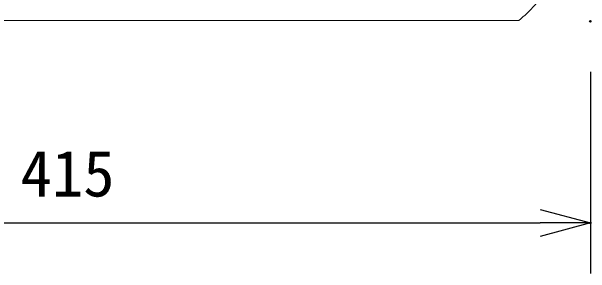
# Model space of a CAD drawing. Units: millimetres, scale not verified. Extents: x -63 to 62, y -57 to 57.
# Drawn here: x 31.33 to 54.32, y -9.59 to 0.79 of the extents above; entities that cross this region are included whole.
import ezdxf
from ezdxf.enums import TextEntityAlignment as Align

# ---------------------------------------------------------------- set-up
doc = ezdxf.new("R2010")
doc.units = ezdxf.units.MM
doc.header["$LTSCALE"] = 0.125
doc.header["$PDMODE"] = 32
doc.header["$PDSIZE"] = 0.0625
for name, color, linetype in [('0-0_0', 7, 'Continuous'), ('0-1_DEFPOINTS', 7, 'Continuous'), ('0-5_SUNPO', 7, 'Continuous')]:
    doc.layers.add(name, color=color, linetype=linetype)
doc.layers.add('0-4_GAIKEI', color=7, linetype='Continuous', lineweight=18)
doc.styles.add('ＭＳ ゴシック', font='')
doc.styles.get('ＭＳ ゴシック').set_extended_font_data('MS Gothic')

# ---------------------------------------------------------------- blocks, each defined once
blk = doc.blocks.new('_OPEN30')
at = {"layer": '0-0_0'}
blk.add_line((0, 0), (-1, 0), dxfattribs=at)
blk.add_lwpolyline([(-1, 0.26795), (0, 0), (-1, -0.26795)], dxfattribs=at)
blk = doc.blocks.new('D5')
at = {"layer": '0-1_DEFPOINTS'}
for p in [(54.0174, 2.8051), (54.0174, -5.1949)]:
    blk.add_point(p, dxfattribs=at)
at = {"layer": '0-5_SUNPO'}
for p, q in [((54.0174, 0.8051), (54.0174, -7.1949)), ((14.4834, -5.1949), (52.0174, -5.1949))]:
    blk.add_line(p, q, dxfattribs=at)
at = {"layer": '0-5_SUNPO', "xscale": 2, "yscale": 2}
blk.add_blockref('_OPEN30', (54.0174, -5.1949), dxfattribs=at)
at = {"layer": '0-5_SUNPO', "style": 'ＭＳ ゴシック'}
blk.add_text('415', height=1.833, dxfattribs=at).set_placement((31.3754, -4.6949), align=Align.BOTTOM_LEFT)

msp = doc.modelspace()

# ---------------------------------------------------------------- linework, layer by layer
at = {"layer": '0-4_GAIKEI'}
for points in [[(51.4736, 0.4313), (51.5572, 0.5051), (51.6401, 0.5798), (51.7217, 0.6558), (51.8025, 0.7329), (51.8823, 0.811), (51.9607, 0.8902), (52.0383, 0.9704), (52.1147, 1.0517), (52.1901, 1.134), (52.2642, 1.2175), (52.3374, 1.3017), (52.4093, 1.3871), (52.48, 1.4734), (52.5497, 1.5607), (52.5603, 1.574), (52.5707, 1.5874)], [(19.8309, 0.4313), (20.1858, 0.4313), (20.5609, 0.4313), (21.3364, 0.4313), (22.1568, 0.4313), (23.0277, 0.4313), (23.9346, 0.4313), (24.8719, 0.4313), (25.8341, 0.4313), (26.8037, 0.4313), (27.7863, 0.4313), (30.3293, 0.4313), (32.8779, 0.4313), (33.3528, 0.4313), (33.8277, 0.4313)], [(34.7774, 0.4313), (34.3027, 0.4313), (33.8277, 0.4313)], [(39.8691, 0.4313), (39.7825, 0.4313), (39.6961, 0.4313), (39.579, 0.4313), (39.4619, 0.4313), (38.9935, 0.4313), (38.5248, 0.4313), (38.0558, 0.4313), (37.5865, 0.4313), (36.6477, 0.4313), (35.7079, 0.4313), (35.2427, 0.4313), (34.7774, 0.4313)], [(47.0945, 0.4313), (46.9424, 0.4313), (46.7882, 0.4313), (46.604, 0.4313), (46.4174, 0.4313), (45.6457, 0.4313), (44.8373, 0.4313), (43.9963, 0.4313), (43.1273, 0.4313), (42.6836, 0.4313), (42.2344, 0.4313), (41.7805, 0.4313), (41.3227, 0.4313), (40.8612, 0.4313), (40.3967, 0.4313), (40.1636, 0.4313), (39.9299, 0.4313), (39.8994, 0.4313), (39.8691, 0.4313)], [(47.8244, 0.4313), (47.4943, 0.4313), (47.1482, 0.4313), (47.1214, 0.4313), (47.0945, 0.4313)], [(50.89, 0.4313), (50.888, 0.4313), (50.886, 0.4313), (50.8794, 0.4313), (50.8725, 0.4313), (50.861, 0.4313), (50.849, 0.4313), (50.8292, 0.4313), (50.8086, 0.4313), (50.7174, 0.4313), (50.612, 0.4313), (50.3573, 0.4313), (50.0443, 0.4313), (50.001, 0.4313), (49.9569, 0.4313), (49.9231, 0.4313), (49.889, 0.4313), (49.8773, 0.4313), (49.8657, 0.4313), (49.8625, 0.4313), (49.8592, 0.4313), (49.8388, 0.4313), (49.8184, 0.4313), (49.7941, 0.4313), (49.7692, 0.4313), (49.7179, 0.4313), (49.6646, 0.4313), (49.4319, 0.4313), (49.1682, 0.4313), (48.8744, 0.4313), (48.5517, 0.4313), (48.2013, 0.4313), (47.8244, 0.4313)], [(50.89, 0.4313), (50.8945, 0.4313), (50.8991, 0.4313), (50.9098, 0.4313), (50.9204, 0.4313), (50.9371, 0.4313), (50.9538, 0.4313), (51.0759, 0.4313), (51.1816, 0.4313), (51.2282, 0.4313), (51.2706, 0.4313), (51.3089, 0.4313), (51.3435, 0.4313), (51.3738, 0.4313), (51.4002, 0.4313), (51.4224, 0.4313), (51.4409, 0.4313), (51.4651, 0.4313), (51.4736, 0.4313)]]:
    msp.add_lwpolyline(points, dxfattribs=at)

# ---------------------------------------------------------------- block references
at = {"layer": '0-5_SUNPO'}
msp.add_blockref('D5', (0.3026, -2.3976), dxfattribs=at)

doc.saveas('drawing.dxf')
